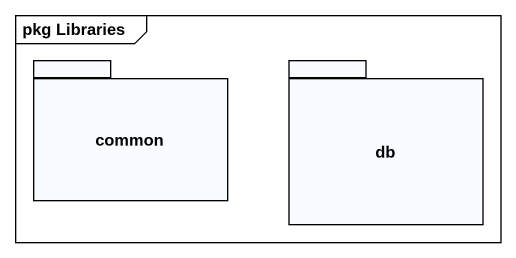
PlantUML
@startuml
mainframe pkg Libraries
package common {
}
package db {
}
@enduml
